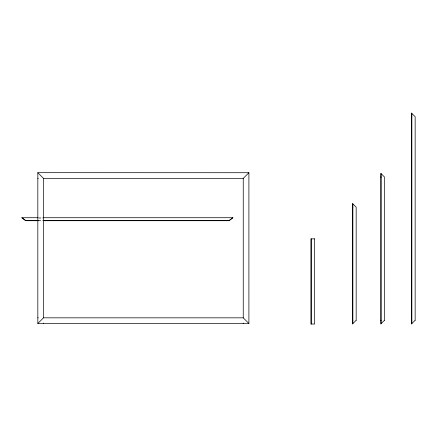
<?xml version="1.0" encoding="UTF-8"?>
<svg xmlns="http://www.w3.org/2000/svg" width="437" height="437" viewBox="0 0 437 437"><rect width="100%" height="100%" fill="white"/><g stroke="black" fill="none" stroke-linecap="round" stroke-linejoin="round"><path stroke-width="0.33" stroke-dasharray="2.19 1.64" d="M38.871 217.719L42.274 217.719M38.696 218.385L42.788 218.385M38.554 220.385L42.635 220.385M38.554 220.718L42.635 220.718"/><path stroke-width="0.66" d="M42.957 217.719L232.921 217.719L229.152 220.718L43.318 220.718M37.828 172.719L37.828 323.484L43.481 317.83L243.245 317.83L248.899 323.484L248.899 172.719L37.779 172.681L43.481 178.372L43.481 317.83M243.245 317.83L243.245 178.372L248.899 172.719M43.318 220.385L229.152 220.385L232.921 217.719M411.381 116.734L411.851 116.734M380.731 177.04L381.206 177.04M37.828 178.372L38.298 178.372M43.432 178.334L243.245 178.372M352.402 207.193L352.877 207.193M38.554 220.718L25.619 220.718L21.85 217.719L38.188 217.719M21.85 217.719L25.619 220.385L38.554 220.385M37.828 317.83L38.298 317.83M352.402 320.266L352.877 320.266M380.731 320.266L381.206 320.266M411.381 320.266L411.851 320.266M37.828 323.484L248.899 323.484M411.851 113.434L411.851 323.566M381.206 173.74L381.206 323.566M352.877 203.893L352.877 323.566M311.368 238.853L311.368 324.036M243.245 323.014L243.245 323.484M229.152 220.385L229.152 220.718M43.481 323.014L43.481 323.484M25.619 220.385L25.619 220.718M356.171 320.266L352.402 324.036L352.402 203.423L356.171 207.193L356.171 320.266M384.5 320.266L380.731 324.036L380.731 173.27L384.5 177.04L384.5 320.266M415.15 320.266L411.381 324.036L411.381 112.965L415.15 116.734L415.15 320.266M314.667 238.853L310.898 238.853L310.898 324.036L314.667 324.036L314.667 238.853"/></g></svg>
